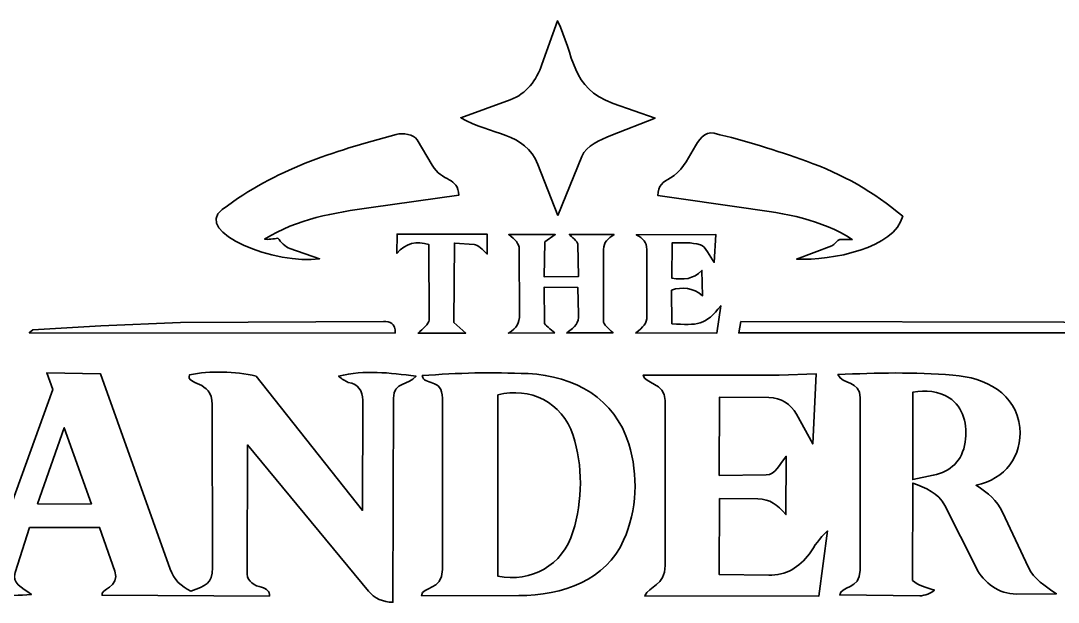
# Model space of a CAD drawing. Header units: inches. Extents: x 4.7 to 20.1, y -2.9 to -0.1.
# Drawn here: x 9.844 to 14.659, y -2.839 to -0.142 of the extents above; entities that cross this region are included whole.
import ezdxf

# ---------------------------------------------------------------- set-up
doc = ezdxf.new("R2010")
doc.units = ezdxf.units.IN
doc.header["$MEASUREMENT"] = 0
doc.layers.add('Layer 1', color=7, linetype='Continuous', lineweight=0)

msp = doc.modelspace()

# ---------------------------------------------------------------- linework, layer by layer
at = {"layer": 'Layer 1', "color": 250, "lineweight": 35, "true_color": 0x231f20}
msp.add_lwpolyline([(10.1717, -2.3837), (9.9214, -2.3823), (10.0457, -2.0295)], close=True, dxfattribs=at)
for points, knots in [([(12.3367, -1.0455), (12.3367, -1.0455), (12.2433, -0.808), (12.2433, -0.808), (12.1837, -0.6563), (12.0258, -0.6752), (11.8858, -0.5915), (11.8858, -0.5915), (12.1157, -0.5084), (12.1157, -0.5084), (12.1905, -0.4814), (12.2373, -0.4164), (12.2626, -0.3447), (12.2626, -0.3447), (12.3343, -0.1419), (12.3343, -0.1419), (12.414, -0.3019), (12.3943, -0.4554), (12.5929, -0.525), (12.5929, -0.525), (12.7876, -0.5932), (12.7876, -0.5932), (12.7876, -0.5932), (12.5817, -0.6747), (12.5817, -0.6747), (12.5341, -0.6935), (12.4682, -0.7201), (12.4475, -0.7713), (12.4475, -0.7713), (12.3367, -1.0455), (12.3367, -1.0455)], [0, 0, 0, 0, 1, 1, 1, 2, 2, 2, 3, 3, 3, 4, 4, 4, 5, 5, 5, 6, 6, 6, 7, 7, 7, 8, 8, 8, 9, 9, 9, 10, 10, 10, 10]), ([(11.0375, -1.1507), (11.0485, -1.1674), (11.0728, -1.1921), (11.0922, -1.1987), (11.0922, -1.1987), (11.2303, -1.2456), (11.2303, -1.2456), (11.0312, -1.277), (10.6388, -1.1225), (10.7787, -1.0176), (11.0337, -0.8264), (11.2806, -0.7529), (11.5861, -0.6688), (11.6158, -0.6606), (11.6682, -0.6693), (11.6826, -0.6936), (11.6826, -0.6936), (11.753, -0.8124), (11.753, -0.8124), (11.7986, -0.8894), (11.8756, -0.8682), (11.8762, -0.951), (11.8762, -0.951), (11.4695, -1.0081), (11.4695, -1.0081), (11.2969, -1.0323), (11.1285, -1.0602), (10.9756, -1.155), (10.9916, -1.1576), (11.0163, -1.1541), (11.0375, -1.1507)], [0, 0, 0, 0, 1, 1, 1, 2, 2, 2, 3, 3, 3, 4, 4, 4, 5, 5, 5, 6, 6, 6, 7, 7, 7, 8, 8, 8, 9, 9, 9, 10, 10, 10, 10]), ([(13.6081, -1.1862), (13.6193, -1.1821), (13.6336, -1.1564), (13.645, -1.1565), (13.645, -1.1565), (13.7024, -1.1567), (13.7024, -1.1567), (13.5604, -1.0629), (13.3914, -1.0362), (13.2206, -1.0122), (13.2206, -1.0122), (12.8004, -0.9531), (12.8004, -0.9531), (12.8002, -0.9051), (12.8243, -0.8895), (12.8589, -0.871), (12.9568, -0.8187), (12.9741, -0.6437), (13.0611, -0.6639), (13.2074, -0.6978), (13.348, -0.7432), (13.4908, -0.7937), (13.6553, -0.8519), (13.8024, -0.9357), (13.937, -1.0486), (13.8994, -1.196), (13.6096, -1.2557), (13.4446, -1.2473), (13.4446, -1.2473), (13.6081, -1.1862), (13.6081, -1.1862)], [0, 0, 0, 0, 1, 1, 1, 2, 2, 2, 3, 3, 3, 4, 4, 4, 5, 5, 5, 6, 6, 6, 7, 7, 7, 8, 8, 8, 9, 9, 9, 10, 10, 10, 10]), ([(11.8535, -1.542), (11.8535, -1.542), (11.9089, -1.5905), (11.9089, -1.5905), (11.9089, -1.5905), (11.6876, -1.5904), (11.6876, -1.5904), (11.7096, -1.5698), (11.7384, -1.5493), (11.7384, -1.5302), (11.7384, -1.5302), (11.7379, -1.1804), (11.7379, -1.1804), (11.6815, -1.1615), (11.6287, -1.1731), (11.5892, -1.2209), (11.5892, -1.2209), (11.5905, -1.1318), (11.5905, -1.1318), (11.5905, -1.1318), (12.008, -1.1314), (12.008, -1.1314), (12.008, -1.1314), (12.0089, -1.2245), (12.0089, -1.2245), (11.9887, -1.2053), (11.9648, -1.1805), (11.948, -1.1794), (11.948, -1.1794), (11.8559, -1.1734), (11.8559, -1.1734), (11.8559, -1.1734), (11.8535, -1.542), (11.8535, -1.542)], [0, 0, 0, 0, 1, 1, 1, 2, 2, 2, 3, 3, 3, 4, 4, 4, 5, 5, 5, 6, 6, 6, 7, 7, 7, 8, 8, 8, 9, 9, 9, 10, 10, 10, 11, 11, 11, 11]), ([(12.3229, -1.59), (12.3229, -1.59), (12.107, -1.5903), (12.107, -1.5903), (12.1473, -1.5652), (12.1584, -1.5463), (12.1582, -1.5043), (12.1582, -1.5043), (12.1569, -1.2013), (12.1569, -1.2013), (12.1568, -1.174), (12.1384, -1.1585), (12.1087, -1.1336), (12.1087, -1.1336), (12.3242, -1.1341), (12.3242, -1.1341), (12.3242, -1.1341), (12.2756, -1.1677), (12.2756, -1.1677), (12.2756, -1.1677), (12.2726, -1.329), (12.2726, -1.329), (12.2726, -1.329), (12.4317, -1.3283), (12.4317, -1.3283), (12.4317, -1.3283), (12.4287, -1.1781), (12.4287, -1.1781), (12.4284, -1.165), (12.3998, -1.1446), (12.3892, -1.1332), (12.3892, -1.1332), (12.5974, -1.1334), (12.5974, -1.1334), (12.5679, -1.152), (12.5489, -1.1694), (12.5488, -1.2023), (12.5488, -1.2023), (12.5477, -1.5345), (12.5477, -1.5345), (12.5477, -1.5503), (12.5697, -1.5688), (12.5928, -1.5888), (12.5928, -1.5888), (12.3773, -1.59), (12.3773, -1.59), (12.4201, -1.5598), (12.4331, -1.5449), (12.4321, -1.5046), (12.4321, -1.5046), (12.429, -1.3787), (12.429, -1.3787), (12.429, -1.3787), (12.2729, -1.3775), (12.2729, -1.3775), (12.2729, -1.3775), (12.2736, -1.5409), (12.2736, -1.5409), (12.2736, -1.5541), (12.3026, -1.5728), (12.3229, -1.59)], [0, 0, 0, 0, 1, 1, 1, 2, 2, 2, 3, 3, 3, 4, 4, 4, 5, 5, 5, 6, 6, 6, 7, 7, 7, 8, 8, 8, 9, 9, 9, 10, 10, 10, 11, 11, 11, 12, 12, 12, 13, 13, 13, 14, 14, 14, 15, 15, 15, 16, 16, 16, 17, 17, 17, 18, 18, 18, 19, 19, 19, 20, 20, 20, 20]), ([(12.8639, -1.3911), (12.8639, -1.3911), (12.8653, -1.5474), (12.8653, -1.5474), (12.9817, -1.5558), (13.0244, -1.5548), (13.0919, -1.4642), (13.0919, -1.4642), (13.074, -1.5915), (13.074, -1.5915), (13.074, -1.5915), (12.6981, -1.5901), (12.6981, -1.5901), (12.7331, -1.5611), (12.7496, -1.546), (12.7495, -1.5141), (12.7495, -1.5141), (12.7486, -1.2023), (12.7486, -1.2023), (12.7485, -1.1692), (12.7324, -1.1516), (12.7005, -1.1343), (12.7005, -1.1343), (13.0687, -1.1328), (13.0687, -1.1328), (13.0687, -1.1328), (13.0618, -1.2631), (13.0618, -1.2631), (13.0385, -1.2336), (13.0236, -1.1885), (12.998, -1.1811), (12.9546, -1.1687), (12.9131, -1.1718), (12.8665, -1.1726), (12.8665, -1.1726), (12.8657, -1.3367), (12.8657, -1.3367), (12.9205, -1.3432), (12.9634, -1.3425), (13.0052, -1.3), (13.0052, -1.3), (13.0077, -1.4174), (13.0077, -1.4174), (12.9622, -1.3786), (12.9133, -1.3755), (12.8639, -1.3911)], [0, 0, 0, 0, 1, 1, 1, 2, 2, 2, 3, 3, 3, 4, 4, 4, 5, 5, 5, 6, 6, 6, 7, 7, 7, 8, 8, 8, 9, 9, 9, 10, 10, 10, 11, 11, 11, 12, 12, 12, 13, 13, 13, 14, 14, 14, 15, 15, 15, 15]), ([(11.5816, -1.5904), (11.5816, -1.5904), (9.8834, -1.589), (9.8834, -1.589), (9.8834, -1.589), (9.8995, -1.5762), (9.8995, -1.5762), (9.8995, -1.5762), (10.2152, -1.5575), (10.2152, -1.5575), (10.2152, -1.5575), (10.5855, -1.5423), (10.5855, -1.5423), (10.5855, -1.5423), (11.5265, -1.5367), (11.5265, -1.5367), (11.5577, -1.5365), (11.5822, -1.5443), (11.5816, -1.5904)], [0, 0, 0, 0, 1, 1, 1, 2, 2, 2, 3, 3, 3, 4, 4, 4, 5, 5, 5, 6, 6, 6, 6]), ([(15.2936, -1.5689), (15.3395, -1.5711), (15.3803, -1.575), (15.4141, -1.5898), (15.4141, -1.5898), (13.1761, -1.5897), (13.1761, -1.5897), (13.1761, -1.5897), (13.1861, -1.5373), (13.1861, -1.5373), (13.1861, -1.5373), (14.6847, -1.5397), (14.6847, -1.5397), (14.6847, -1.5397), (15.2936, -1.5689), (15.2936, -1.5689)], [0, 0, 0, 0, 1, 1, 1, 2, 2, 2, 3, 3, 3, 4, 4, 4, 5, 5, 5, 5]), ([(10.2795, -2.6943), (10.2795, -2.6943), (10.2097, -2.4918), (10.2097, -2.4918), (10.2097, -2.4918), (9.8847, -2.4931), (9.8847, -2.4931), (9.8847, -2.4931), (9.8171, -2.7009), (9.8171, -2.7009), (9.8011, -2.7501), (9.8475, -2.771), (9.8932, -2.8029), (9.7811, -2.8119), (9.678, -2.8117), (9.568, -2.8045), (9.6335, -2.7607), (9.6745, -2.7302), (9.6978, -2.666), (9.6978, -2.666), (9.9925, -1.853), (9.9925, -1.853), (9.9925, -1.853), (9.9639, -1.7753), (9.9639, -1.7753), (9.9639, -1.7753), (10.2137, -1.7795), (10.2137, -1.7795), (10.2137, -1.7795), (10.5371, -2.6853), (10.5371, -2.6853), (10.5541, -2.7329), (10.5887, -2.768), (10.6325, -2.7872), (10.703, -2.7627), (10.7329, -2.7543), (10.7328, -2.6795), (10.7328, -2.6795), (10.7321, -1.9222), (10.7321, -1.9222), (10.732, -1.807), (10.6092, -1.8344), (10.6263, -1.7851), (10.7229, -1.7637), (10.8372, -1.7685), (10.9361, -1.7905), (10.9361, -1.7905), (11.4299, -2.4132), (11.4299, -2.4132), (11.4299, -2.4132), (11.4308, -1.9018), (11.4308, -1.9018), (11.4309, -1.8609), (11.4097, -1.8247), (11.3638, -1.8205), (11.3484, -1.8125), (11.3351, -1.8049), (11.3184, -1.79), (11.4414, -1.7615), (11.5527, -1.774), (11.678, -1.7908), (11.6443, -1.8337), (11.5736, -1.815), (11.5734, -1.8928), (11.5734, -1.8928), (11.571, -2.8391), (11.571, -2.8391), (11.5245, -2.8392), (11.4846, -2.8208), (11.4568, -2.7871), (11.4568, -2.7871), (10.8963, -2.1091), (10.8963, -2.1091), (10.8963, -2.1091), (10.8949, -2.7092), (10.8949, -2.7092), (10.8948, -2.742), (10.9309, -2.7645), (10.9609, -2.7694), (10.985, -2.7774), (10.9999, -2.787), (10.9977, -2.8108), (10.9977, -2.8108), (10.2213, -2.807), (10.2213, -2.807), (10.2102, -2.7787), (10.306, -2.771), (10.2795, -2.6943)], [0, 0, 0, 0, 1, 1, 1, 2, 2, 2, 3, 3, 3, 4, 4, 4, 5, 5, 5, 6, 6, 6, 7, 7, 7, 8, 8, 8, 9, 9, 9, 10, 10, 10, 11, 11, 11, 12, 12, 12, 13, 13, 13, 14, 14, 14, 15, 15, 15, 16, 16, 16, 17, 17, 17, 18, 18, 18, 19, 19, 19, 20, 20, 20, 21, 21, 21, 22, 22, 22, 23, 23, 23, 24, 24, 24, 25, 25, 25, 26, 26, 26, 27, 27, 27, 28, 28, 28, 29, 29, 29, 29]), ([(12.1547, -2.8083), (12.1547, -2.8083), (11.7038, -2.8093), (11.7038, -2.8093), (11.7069, -2.7619), (11.8002, -2.7884), (11.8002, -2.6874), (11.8002, -2.6874), (11.8006, -1.8927), (11.8006, -1.8927), (11.8006, -1.7974), (11.7132, -1.8361), (11.7072, -1.7882), (11.8717, -1.775), (12.0313, -1.7714), (12.1978, -1.7789), (12.4143, -1.7885), (12.6015, -1.8957), (12.6652, -2.1045), (12.7102, -2.2518), (12.7039, -2.4097), (12.6416, -2.5519), (12.5613, -2.7354), (12.3597, -2.8078), (12.1547, -2.8083)], [0, 0, 0, 0, 1, 1, 1, 2, 2, 2, 3, 3, 3, 4, 4, 4, 5, 5, 5, 6, 6, 6, 7, 7, 7, 8, 8, 8, 8]), ([(13.0864, -2.3585), (13.0864, -2.3585), (13.0855, -2.7111), (13.0855, -2.7111), (13.0855, -2.7111), (13.3153, -2.7141), (13.3153, -2.7141), (13.3938, -2.7151), (13.4575, -2.678), (13.5034, -2.6143), (13.5293, -2.5766), (13.5489, -2.5442), (13.5874, -2.5086), (13.5874, -2.5086), (13.548, -2.8106), (13.548, -2.8106), (13.548, -2.8106), (12.7394, -2.8098), (12.7394, -2.8098), (12.7604, -2.7633), (12.8344, -2.7627), (12.8344, -2.669), (12.8344, -2.669), (12.8344, -1.9028), (12.8344, -1.9028), (12.8344, -1.8198), (12.7366, -1.827), (12.7325, -1.7855), (12.7325, -1.7855), (13.3634, -1.7853), (13.3634, -1.7853), (13.3634, -1.7853), (13.5358, -1.7802), (13.5358, -1.7802), (13.5358, -1.7802), (13.5193, -2.1046), (13.5193, -2.1046), (13.5193, -2.1046), (13.4438, -1.9674), (13.4438, -1.9674), (13.4177, -1.9199), (13.3713, -1.8895), (13.3153, -1.8893), (13.3153, -1.8893), (13.0864, -1.8885), (13.0864, -1.8885), (13.0864, -1.8885), (13.0857, -2.2507), (13.0857, -2.2507), (13.0857, -2.2507), (13.3032, -2.2486), (13.3032, -2.2486), (13.3454, -2.2482), (13.3653, -2.1991), (13.3961, -2.1622), (13.3961, -2.1622), (13.395, -2.4323), (13.395, -2.4323), (13.353, -2.3863), (13.3205, -2.3607), (13.2648, -2.3602), (13.2648, -2.3602), (13.0864, -2.3585), (13.0864, -2.3585)], [0, 0, 0, 0, 1, 1, 1, 2, 2, 2, 3, 3, 3, 4, 4, 4, 5, 5, 5, 6, 6, 6, 7, 7, 7, 8, 8, 8, 9, 9, 9, 10, 10, 10, 11, 11, 11, 12, 12, 12, 13, 13, 13, 14, 14, 14, 15, 15, 15, 16, 16, 16, 17, 17, 17, 18, 18, 18, 19, 19, 19, 20, 20, 20, 21, 21, 21, 21]), ([(14.1328, -2.3908), (14.1028, -2.3312), (14.0424, -2.3092), (13.9837, -2.2868), (13.9837, -2.2868), (13.982, -2.738), (13.982, -2.738), (14.0095, -2.7623), (14.0437, -2.7704), (14.0837, -2.783), (14.0723, -2.7956), (14.0376, -2.8096), (14.016, -2.8093), (14.016, -2.8093), (13.6442, -2.8056), (13.6442, -2.8056), (13.6483, -2.7628), (13.7389, -2.7824), (13.739, -2.6897), (13.739, -2.6897), (13.7394, -1.8904), (13.7394, -1.8904), (13.7395, -1.8088), (13.656, -1.8314), (13.6362, -1.7833), (13.8168, -1.7745), (13.9901, -1.7714), (14.1697, -1.7855), (14.323, -1.7976), (14.4632, -1.8713), (14.4799, -2.0286), (14.4939, -2.1606), (14.4121, -2.2676), (14.2776, -2.2968), (14.3339, -2.3329), (14.3748, -2.3678), (14.3999, -2.421), (14.3999, -2.421), (14.5211, -2.6779), (14.5211, -2.6779), (14.5474, -2.7337), (14.5939, -2.7616), (14.6501, -2.7999), (14.6501, -2.7999), (14.4638, -2.8011), (14.4638, -2.8011), (14.3842, -2.8017), (14.3131, -2.7494), (14.2773, -2.6782), (14.2773, -2.6782), (14.1328, -2.3908), (14.1328, -2.3908)], [0, 0, 0, 0, 1, 1, 1, 2, 2, 2, 3, 3, 3, 4, 4, 4, 5, 5, 5, 6, 6, 6, 7, 7, 7, 8, 8, 8, 9, 9, 9, 10, 10, 10, 11, 11, 11, 12, 12, 12, 13, 13, 13, 14, 14, 14, 15, 15, 15, 16, 16, 16, 17, 17, 17, 17]), ([(12.4064, -2.5125), (12.4518, -2.3661), (12.4527, -2.2064), (12.4071, -2.065), (12.3574, -1.9111), (12.2056, -1.8382), (12.0581, -1.8777), (12.0581, -1.8777), (12.0574, -2.718), (12.0574, -2.718), (12.2141, -2.7485), (12.3579, -2.6691), (12.4064, -2.5125)], [0, 0, 0, 0, 1, 1, 1, 2, 2, 2, 3, 3, 3, 4, 4, 4, 4]), ([(12.4064, -2.5125), (12.3579, -2.6691), (12.2141, -2.7485), (12.0574, -2.718), (12.0574, -2.718), (12.0581, -1.8777), (12.0581, -1.8777), (12.2056, -1.8382), (12.3574, -1.9111), (12.4071, -2.065), (12.4527, -2.2064), (12.4518, -2.3661), (12.4064, -2.5125)], [0, 0, 0, 0, 1, 1, 1, 2, 2, 2, 3, 3, 3, 4, 4, 4, 4]), ([(14.2268, -2.0963), (14.2389, -2.0181), (14.2195, -1.9347), (14.1523, -1.8906), (14.1042, -1.859), (14.0438, -1.8552), (13.9841, -1.8641), (13.9841, -1.8641), (13.9832, -2.2701), (13.9832, -2.2701), (13.9832, -2.2701), (14.0787, -2.25), (14.0787, -2.25), (14.1593, -2.2331), (14.2132, -2.1838), (14.2268, -2.0963)], [0, 0, 0, 0, 1, 1, 1, 2, 2, 2, 3, 3, 3, 4, 4, 4, 5, 5, 5, 5]), ([(14.2268, -2.0963), (14.2132, -2.1838), (14.1593, -2.2331), (14.0787, -2.25), (14.0787, -2.25), (13.9832, -2.2701), (13.9832, -2.2701), (13.9832, -2.2701), (13.9841, -1.8641), (13.9841, -1.8641), (14.0438, -1.8552), (14.1042, -1.859), (14.1523, -1.8906), (14.2195, -1.9347), (14.2389, -2.0181), (14.2268, -2.0963)], [0, 0, 0, 0, 1, 1, 1, 2, 2, 2, 3, 3, 3, 4, 4, 4, 5, 5, 5, 5]), ([(10.1717, -2.3837), (10.1717, -2.3837), (10.0457, -2.0295), (10.0457, -2.0295), (10.0457, -2.0295), (9.9214, -2.3823), (9.9214, -2.3823), (9.9214, -2.3823), (10.1717, -2.3837), (10.1717, -2.3837)], [0, 0, 0, 0, 1, 1, 1, 2, 2, 2, 3, 3, 3, 3])]:
    msp.add_open_spline(points, degree=3, knots=knots, dxfattribs=at)

doc.saveas('drawing.dxf')
